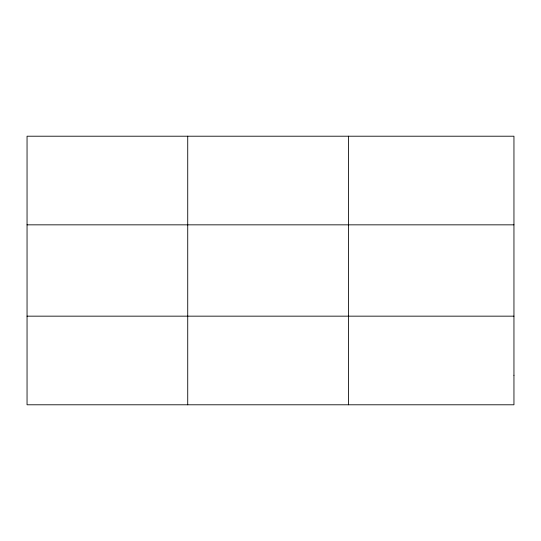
<?xml version="1.0" encoding="UTF-8"?>
<svg xmlns="http://www.w3.org/2000/svg" width="541" height="541" viewBox="0 0 541 541"><rect width="100%" height="100%" fill="white"/><g stroke="black" fill="none" stroke-linecap="round" stroke-linejoin="round"><path stroke-width="0.81" d="M187.727 404.79L187.727 136.21M348.404 404.79L348.404 136.21M27.05 224.84L513.95 224.84M27.05 316.16L513.95 316.16M513.95 375.244L513.95 404.79L27.05 404.79L27.05 136.21L513.95 136.21L513.95 375.244"/></g></svg>
